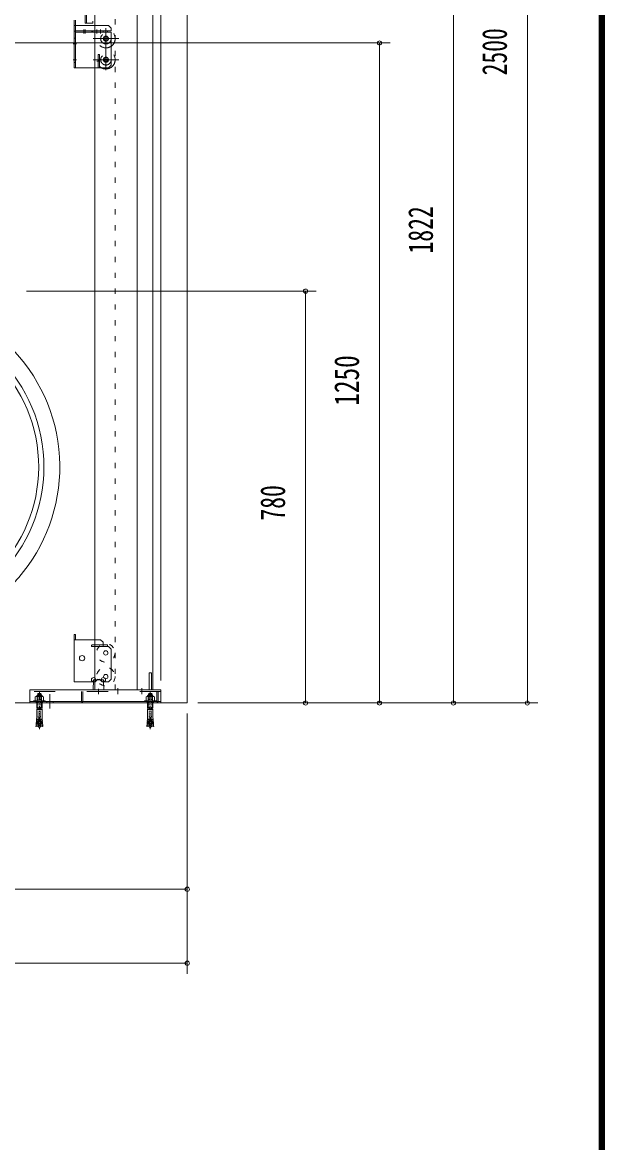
# Model space of a CAD drawing. Units: millimetres, scale not verified. Extents: x -5740 to 6033, y -4020 to 4020.
# Drawn here: x 4638 to 5740, y 202 to 2324 of the extents above; entities that cross this region are included whole.
import ezdxf
from ezdxf.enums import TextEntityAlignment as Align

# ---------------------------------------------------------------- set-up
doc = ezdxf.new("R2010")
doc.units = ezdxf.units.MM
doc.header["$LTSCALE"] = 10
for name, pattern in [('USER1', [3, 1, -2]), ('USER2', [10, 4, -6]), ('USER3', [13, 6, -3, 1, -3]), ('USER4', [24, 12, -5, 2, -5])]:
    doc.linetypes.add(name, pattern=pattern)
for name, color, linetype, lineweight in [('0-0_0', 7, 'Continuous', 18), ('0-3_2ラック-03BODL', 7, 'Continuous', 18), ('0-4_2ラック-5下レル', 7, 'Continuous', 18), ('0-7_2ラック-9上ラック', 7, 'Continuous', 18), ('0-8_2ラック-A上ラック架台', 3, 'Continuous', 18), ('0-C_2ラック-F寸法', 3, 'Continuous', 18), ('1-0_F-F4PAPAER', 5, 'Continuous', 18), ('1-1_2-03BODL', 2, 'Continuous', 18), ('1-2_0-00', 4, 'Continuous', 18)]:
    doc.layers.add(name, color=color, linetype=linetype, lineweight=lineweight)
doc.styles.add('ＭＳ ゴシック', font='')
doc.styles.get('ＭＳ ゴシック').set_extended_font_data('MS Gothic')

# ---------------------------------------------------------------- blocks, each defined once
blk = doc.blocks.new('C-10x60L_8')
at = {"layer": '1-2_0-00', "linetype": 'USER3'}
blk.add_line((-688, 0), (2120, 0), dxfattribs=at)
at = {"layer": '1-2_0-00'}
for p, q in [((-608, -88), (-608, 88)), ((-551.1, -130), (-551.1, 130)), ((-551.1, 130), (-488, 130)), ((-480, 152), (-432, 200)), ((-480, -152), (-480, 152)), ((-480, -122), (-480, 122)), ((-464.5, 167.5), (-374.8, 167.5)), ((-432, -200), (-432, 200)), ((-432, 200), (-374.8, 200)), ((-374.8, 268), (-342.8, 323.3)), ((-374.8, -268), (-374.8, 268)), ((-342.8, 323.3), (-54.8, 323.3)), ((-342.8, 161.7), (-54.8, 161.7)), ((-54.8, 440), (-54.8, -440)), ((-54.8, 440), (0, 440)), ((-54.8, -323.3), (-54.8, 323.3)), ((0, -440), (0, 440)), ((0, 200), (507.1, 200)), ((0, 167.5), (507.1, 167.5)), ((507.1, -200), (507.1, 200)), ((520, 177.6), (507.1, 200)), ((507.1, 167.5), (520, 177.6)), ((520, 177.6), (603.6, 200)), ((520, -177.6), (520, 177.6)), ((603.6, -200), (603.6, 200)), ((603.6, 200), (1192.1, 200)), ((1192.1, 200), (1333.7, 212.4)), ((1200, 20), (1917.3, 82.8)), ((1200, -20), (1200, 20)), ((1349.4, 33.1), (1333.7, 212.4)), ((1473.2, 224.6), (1403.5, 218.5)), ((1419.2, 39.2), (1403.5, 218.5)), ((1488.9, 45.3), (1473.2, 224.6)), ((1612.7, 236.8), (1542.9, 230.7)), ((1558.6, 51.4), (1542.9, 230.7)), ((1628.4, 57.5), (1612.7, 236.8)), ((1752.1, 249), (1682.4, 242.9)), ((1698.1, 63.6), (1682.4, 242.9)), ((1767.8, 69.7), (1752.1, 249)), ((1821.9, 255.1), (1901.6, 262.1)), ((1837.6, 75.8), (1821.9, 255.1)), ((1917.3, 82.8), (1901.6, 262.1)), ((-551.1, -130), (-488, -130)), ((-480, -152), (-432, -200)), ((-464.5, -167.5), (-374.8, -167.5)), ((-432, -200), (-374.8, -200)), ((-374.8, -268), (-342.8, -323.3)), ((-342.8, -161.7), (-54.8, -161.7)), ((-342.8, -323.3), (-54.8, -323.3)), ((-54.8, -440), (0, -440)), ((0, -167.5), (507.1, -167.5)), ((0, -200), (507.1, -200)), ((507.1, -167.5), (520, -177.6)), ((520, -177.6), (507.1, -200)), ((520, -177.6), (603.6, -200)), ((603.6, -200), (1192.1, -200)), ((1192.1, -200), (1333.7, -212.4)), ((1200, -20), (1917.3, -82.8)), ((1349.4, -33.1), (1333.7, -212.4)), ((1419.2, -39.2), (1403.5, -218.5)), ((1473.2, -224.6), (1403.5, -218.5)), ((1488.9, -45.3), (1473.2, -224.6)), ((1558.6, -51.4), (1542.9, -230.7)), ((1612.7, -236.8), (1542.9, -230.7)), ((1628.4, -57.5), (1612.7, -236.8)), ((1698.1, -63.6), (1682.4, -242.9)), ((1752.1, -249), (1682.4, -242.9)), ((1767.8, -69.7), (1752.1, -249)), ((1837.6, -75.8), (1821.9, -255.1)), ((1821.9, -255.1), (1901.6, -262.1)), ((1917.3, -82.8), (1901.6, -262.1))]:
    blk.add_line(p, q, dxfattribs=at)
at = {"layer": '1-2_0-00', "linetype": 'USER2'}
for p, q in [((-472, 80), (1774.7, 80)), ((-472, -80), (1774.7, -80))]:
    blk.add_line(p, q, dxfattribs=at)
at = {"layer": '1-2_0-00'}
for centre, radius, start, end in [((-499.1, 0), 140, 111.787, 141.055), ((-488, 122), 8, 0, 90), ((-472, 88), 8, 180, 270), ((50.3, 0), 425.1, 157.649, 202.351), ((-256.5, 242.5), 118.2, 180.014, 223.119), ((1360.4, 308.8), 100, 254.513, 295.487), ((1499.9, 321), 100, 254.513, 295.487), ((1639.4, 333.2), 100, 254.513, 295.487), ((1778.8, 345.4), 100, 254.513, 295.487), ((1774.7, -400), 480, 56.443, 82.426), ((-499.1, 0), 140, 218.945, 248.213), ((-488, -122), 8, 270, 0), ((-472, -88), 8, 90, 180), ((-256.5, -242.5), 118.2, 136.881, 179.986), ((1360.4, -308.8), 100, 64.513, 105.487), ((1499.9, -321), 100, 64.513, 105.487), ((1639.4, -333.2), 100, 64.513, 105.487), ((1778.8, -345.4), 100, 64.513, 105.487), ((1774.7, 400), 480, 277.574, 303.557)]:
    blk.add_arc(centre, radius, start, end, dxfattribs=at)
at = {"layer": '1-2_0-00', "linetype": 'USER2'}
for centre, start, end in [((1774.7, -400), 82.426, 90), ((1774.7, 400), 270, 277.574)]:
    blk.add_arc(centre, 480, start, end, dxfattribs=at)
blk = doc.blocks.new('akyg')
at = {"layer": '0-7_2ラック-9上ラック'}
for p, q in [((10696.29, 6937.12), (10696.29, 6542.62)), ((10698.79, 6937.12), (10698.79, 6542.62)), ((10696.29, 6542.62), (10711.29, 6542.62)), ((10711.29, 6546.12), (10711.29, 6542.62))]:
    blk.add_line(p, q, dxfattribs=at)
at = {"layer": '0-8_2ラック-A上ラック架台'}
for p, q in [((10714.79, 5279.88), (10714.79, 6969.88)), ((10794.79, 5279.88), (10794.79, 6969.88)), ((10824.79, 5279.88), (10824.79, 6969.88))]:
    blk.add_line(p, q, dxfattribs=at)
at = {"layer": '0-8_2ラック-A上ラック架台', "color": 7, "linetype": 'USER1'}
blk.add_line((10753.29, 5279.88), (10753.29, 6969.88), dxfattribs=at)
at = {"layer": '0-8_2ラック-A上ラック架台', "color": 7}
for p, q in [((10675.79, 6548.12), (10675.79, 6458.12)), ((10675.79, 6538.12), (10740.79, 6538.12)), ((10678.29, 6548.12), (10678.29, 6458.12)), ((10745.79, 6533.12), (10740.79, 6538.12)), ((10675.79, 6527.12), (10678.29, 6527.12)), ((10675.79, 6514.12), (10678.29, 6514.12)), ((10678.29, 6528.12), (10745.79, 6528.12)), ((10678.29, 6525.12), (10745.79, 6525.12)), ((10708.79, 6527.12), (10708.79, 6526.12)), ((10710.79, 6528.12), (10710.79, 6525.12)), ((10730.79, 6528.12), (10730.79, 6525.12)), ((10738.79, 6528.12), (10738.79, 6525.12)), ((10745.79, 6533.12), (10745.79, 6528.12)), ((10745.79, 6525.12), (10745.79, 6463.12)), ((10720.79, 6483.12), (10720.79, 6458.12)), ((10720.79, 6483.12), (10723.79, 6483.12)), ((10722.79, 6471.62), (10721.79, 6471.62)), ((10723.79, 6483.12), (10723.79, 6458.12)), ((10675.79, 6468.12), (10678.29, 6468.12)), ((10675.79, 6458.12), (10740.79, 6458.12)), ((10723.79, 6470.62), (10720.79, 6470.62)), ((10740.79, 6458.12), (10745.79, 6463.12)), ((10678.06, 5384.78), (10675.56, 5384.78)), ((10675.56, 5384.78), (10675.56, 5294.78)), ((10675.56, 5374.78), (10725.56, 5374.78)), ((10678.06, 5384.78), (10678.06, 5374.78)), ((10730.56, 5369.78), (10725.56, 5374.78)), ((10730.56, 5369.78), (10730.56, 5361.78)), ((10708.56, 5363.78), (10708.56, 5362.78)), ((10709.56, 5364.78), (10738.56, 5364.78)), ((10709.56, 5361.78), (10740.56, 5361.78)), ((10738.56, 5364.78), (10738.56, 5361.78)), ((10745.56, 5356.78), (10740.56, 5361.78)), ((10745.56, 5356.78), (10745.56, 5299.78)), ((10817.41, 5279.88), (10817.41, 5311.88)), ((10675.56, 5294.78), (10715.56, 5294.78)), ((10712.41, 5297.92), (10711.79, 5279.88)), ((10713.41, 5298.88), (10730.16, 5298.88)), ((10720.56, 5299.78), (10715.56, 5294.78)), ((10723.56, 5299.28), (10720.56, 5299.28)), ((10728.56, 5294.78), (10723.56, 5299.78)), ((10728.56, 5294.78), (10740.56, 5294.78)), ((10731.16, 5297.92), (10731.79, 5279.88)), ((10740.56, 5294.78), (10745.56, 5299.78)), ((10591.79, 5279.88), (10839.79, 5279.88)), ((10591.79, 5254.88), (10591.79, 5279.88)), ((10839.79, 5254.88), (10839.79, 5279.88)), ((10839.79, 5257.88), (10591.79, 5257.88))]:
    blk.add_line(p, q, dxfattribs=at)
at = {"layer": '0-8_2ラック-A上ラック架台', "linetype": 'USER4'}
for p, q in [((10693.79, 6530.12), (10693.79, 6523.12)), ((10696.65, 6530.12), (10696.65, 6523.12)), ((10711.64, 6513.12), (10759.91, 6513.12)), ((10718.79, 6530.12), (10718.79, 6523.12)), ((10725.79, 6530.12), (10725.79, 6523.12)), ((10735.79, 6532.75), (10735.79, 6493.48)), ((10673.79, 6503.12), (10680.29, 6503.12)), ((10735.79, 6492.75), (10735.79, 6453.48)), ((10673.79, 6473.12), (10680.29, 6473.12)), ((10711.64, 6473.12), (10759.91, 6473.12)), ((10718.79, 6470.62), (10720.79, 6470.62)), ((10758.29, 5282.88), (10758.29, 5271.45)), ((10803.79, 5282.88), (10803.79, 5271.45)), ((10629.79, 5271.56), (10629.79, 5244.71)), ((10721.79, 5281.78), (10721.79, 5271.45))]:
    blk.add_line(p, q, dxfattribs=at)
at = {"layer": '0-8_2ラック-A上ラック架台', "linetype": 'USER2'}
for p, q in [((10735.29, 6513.62), (10733.29, 6513.62)), ((10736.29, 6515.62), (10735.29, 6515.62)), ((10735.29, 6513.62), (10735.29, 6515.62)), ((10736.29, 6513.62), (10736.29, 6515.62)), ((10738.29, 6513.62), (10736.29, 6513.62)), ((10738.29, 6512.62), (10738.29, 6513.62)), ((10735.29, 6510.62), (10735.29, 6512.62)), ((10736.29, 6510.62), (10735.29, 6510.62)), ((10738.29, 6512.62), (10736.29, 6512.62)), ((10736.29, 6510.62), (10736.29, 6512.62)), ((10735.29, 6473.62), (10733.29, 6473.62)), ((10736.29, 6475.62), (10735.29, 6475.62)), ((10735.29, 6473.62), (10735.29, 6475.62)), ((10735.29, 6470.62), (10735.29, 6472.62)), ((10736.29, 6473.62), (10736.29, 6475.62)), ((10738.29, 6473.62), (10736.29, 6473.62)), ((10738.29, 6472.62), (10736.29, 6472.62)), ((10736.29, 6470.62), (10736.29, 6472.62)), ((10738.29, 6472.62), (10738.29, 6473.62)), ((10736.29, 6470.62), (10735.29, 6470.62)), ((10839.79, 5276.88), (10591.79, 5276.88)), ((10689.79, 5256.88), (10689.79, 5276.88)), ((10692.29, 5256.88), (10692.29, 5276.88)), ((10832.29, 5256.88), (10832.29, 5276.88)), ((10834.79, 5256.88), (10834.79, 5276.88)), ((10603.79, 5257.88), (10603.79, 5254.88)), ((10615.79, 5257.88), (10615.79, 5254.88)), ((10623.79, 5257.88), (10623.79, 5254.88)), ((10635.79, 5257.88), (10635.79, 5254.88)), ((10692.29, 5256.88), (10689.79, 5256.88)), ((10813.79, 5257.88), (10813.79, 5254.88)), ((10825.79, 5257.88), (10825.79, 5254.88)), ((10834.79, 5256.88), (10832.29, 5256.88))]:
    blk.add_line(p, q, dxfattribs=at)
for points in [[(10735.29, 6512.62), (10733.29, 6512.62), (10733.29, 6513.62)], [(10735.29, 6472.62), (10733.29, 6472.62), (10733.29, 6473.62)]]:
    blk.add_lwpolyline(points, dxfattribs=at)
at = {"layer": '0-8_2ラック-A上ラック架台', "color": 7}
blk.add_lwpolyline([(10822.16, 5279.88), (10822.16, 5311.88), (10817.41, 5311.88)], dxfattribs=at)
at = {"layer": '0-8_2ラック-A上ラック架台', "linetype": 'USER2'}
for centre, radius in [((10735.79, 6513.12), 17.5), ((10735.79, 6513.12), 10), ((10735.79, 6513.12), 4.75), ((10735.79, 6473.12), 17.5), ((10735.79, 6473.12), 10), ((10735.79, 6473.12), 4.75)]:
    blk.add_circle(centre, radius, dxfattribs=at)
at = {"layer": '0-8_2ラック-A上ラック架台', "color": 7}
for centre, radius in [((10735.79, 6513.12), 4.1), ((10735.79, 6473.12), 4.1), ((10735.56, 5349.78), 4.1), ((10690.56, 5339.78), 5), ((10735.56, 5304.78), 4.1)]:
    blk.add_circle(centre, radius, dxfattribs=at)
at = {"layer": '0-8_2ラック-A上ラック架台', "color": 4, "linetype": 'USER1'}
for centre in [(10735.56, 5349.78), (10735.56, 5304.78)]:
    blk.add_circle(centre, 17.5, dxfattribs=at)
at = {"layer": '0-8_2ラック-A上ラック架台', "color": 7}
for centre, start, end in [((10709.79, 6527.12), 90, 180), ((10709.79, 6526.12), 180, 270), ((10721.79, 6470.62), 90, 180), ((10722.79, 6470.62), 0, 90), ((10709.56, 5363.78), 90, 180), ((10709.56, 5362.78), 180, 270), ((10713.41, 5297.88), 90, 178), ((10730.16, 5297.88), 2, 90)]:
    blk.add_arc(centre, 1, start, end, dxfattribs=at)
at = {"layer": '0-C_2ラック-F寸法', "color": 7}
for centre in [(10712.45, 5298.88), (10712.45, 5298.88), (10731.12, 5298.88), (10731.12, 5298.88)]:
    blk.add_circle(centre, 4, dxfattribs=at)
at = {"layer": '0-4_2ラック-5下レル', "xscale": 0.025, "yscale": 0.025, "rotation": 270}
for p in [(10609.79, 5257.88), (10819.79, 5257.88)]:
    blk.add_blockref('C-10x60L_8', p, dxfattribs=at)
blk = doc.blocks.new('jr')
at = {"layer": '1-1_2-03BODL', "color": 6}
for major_axis, start_param, end_param in [((330.2, 0), 3.5186118, 7.8245809), ((300.2, 0), 3.2669578, 7.8714325), ((290.2, 0), 3.267249, 7.8711438)]:
    blk.add_ellipse((17281.34, 6085.51), major_axis=major_axis, ratio=0.984808, start_param=start_param, end_param=end_param, dxfattribs=at)

msp = doc.modelspace()

# ---------------------------------------------------------------- linework, layer by layer
at = {"layer": '0-3_2ラック-03BODL'}
for q in [(4949.74, 3585.02), (1079.74, 1035.02)]:
    msp.add_line((4949.74, 1035.02), q, dxfattribs=at)
at = {"layer": '0-C_2ラック-F寸法'}
for p, q in [((4899.74, 3725.02), (4899.74, 1077.53)), ((5593.75, 1035.02), (5593.75, 3535)), ((5453.75, 1035.02), (5453.75, 2857.02)), ((5333.75, 2285.02), (3966.81, 2285.02)), ((5313.75, 1035.02), (5313.75, 2285.02)), ((5193.75, 1815.05), (4645.66, 1815.05)), ((5173.75, 1035.02), (5173.75, 1815.05)), ((5613.75, 1035.02), (4969.74, 1035.02)), ((4949.74, 522.26), (4949.74, 1015.02)), ((4949.74, 682.26), (4124.74, 682.26)), ((4949.74, 542.26), (2759.74, 542.26))]:
    msp.add_line(p, q, dxfattribs=at)
for centre, start, end in [((5313.75, 2285.02), 0, 180), ((5313.75, 2285.02), 180, 0), ((5173.75, 1815.05), 0, 180), ((5173.75, 1815.05), 180, 0), ((5173.75, 1035.02), 0, 180), ((5173.75, 1035.02), 180, 0), ((5313.75, 1035.02), 0, 180), ((5313.75, 1035.02), 180, 0), ((5453.75, 1035.02), 0, 180), ((5453.75, 1035.02), 180, 0), ((5593.75, 1035.02), 0, 180), ((5593.75, 1035.02), 180, 0), ((4949.74, 682.26), 0, 180), ((4949.74, 682.26), 180, 0), ((4949.74, 542.26), 0, 180), ((4949.74, 542.26), 180, 0)]:
    msp.add_arc(centre, 4, start, end, dxfattribs=at)
at = {"layer": '1-0_F-F4PAPAER'}
for points in [[(5739.96, 4020.13), (-5740.04, 4020.13), (-5740.04, -4019.87), (5739.96, -4019.87)], [(5738.96, 4019.13), (5738.96, -4018.87), (-5739.04, -4018.87), (-5739.04, 4019.13)], [(5737.96, 4018.13), (5737.96, -4017.87), (-5738.04, -4017.87), (-5738.04, 4018.13)], [(5736.96, 4017.13), (5736.96, -4016.87), (-5737.04, -4016.87), (-5737.04, 4017.13)], [(5735.96, 4016.13), (5735.96, -4015.87), (-5736.04, -4015.87), (-5736.04, 4016.13)], [(5734.96, 4015.13), (5734.96, -4014.87), (-5735.04, -4014.87), (-5735.04, 4015.13)], [(5733.96, 4014.13), (5733.96, -4013.87), (-5734.04, -4013.87), (-5734.04, 4014.13)], [(5732.96, 4013.13), (5732.96, -4012.87), (-5733.04, -4012.87), (-5733.04, 4013.13)], [(5731.96, 4012.13), (5731.96, -4011.87), (-5732.04, -4011.87), (-5732.04, 4012.13)], [(5730.96, 4011.13), (5730.96, -4010.87), (-5731.04, -4010.87), (-5731.04, 4011.13)], [(5729.96, 4010.13), (5729.96, -4009.87), (-5730.04, -4009.87), (-5730.04, 4010.13)]]:
    msp.add_lwpolyline(points, close=True, dxfattribs=at)

# ---------------------------------------------------------------- block references
at = {"layer": '0-0_0'}
msp.add_blockref('akyg', (-5940.04, -4219.87), dxfattribs=at)
at = {"layer": '0-0_0', "rotation": 2.52}
msp.add_blockref('jr', (-12618.88, -5357.47), dxfattribs=at)

# ---------------------------------------------------------------- texts
at = {"layer": '0-C_2ラック-F寸法', "color": 7, "style": 'ＭＳ ゴシック'}
for s, width, p in [('2500', 0.7, (5568.95, 2223.64)), ('1822', 0.7, (5428.95, 1886.36)), ('1250', 0.75, (5288.95, 1597.94)), ('780', 0.7, (5148.95, 1380.58))]:
    msp.add_text(s, height=46.89, rotation=90, dxfattribs=dict(at, width=width)).set_placement(p, align=Align.BOTTOM_LEFT)

doc.saveas('drawing.dxf')
